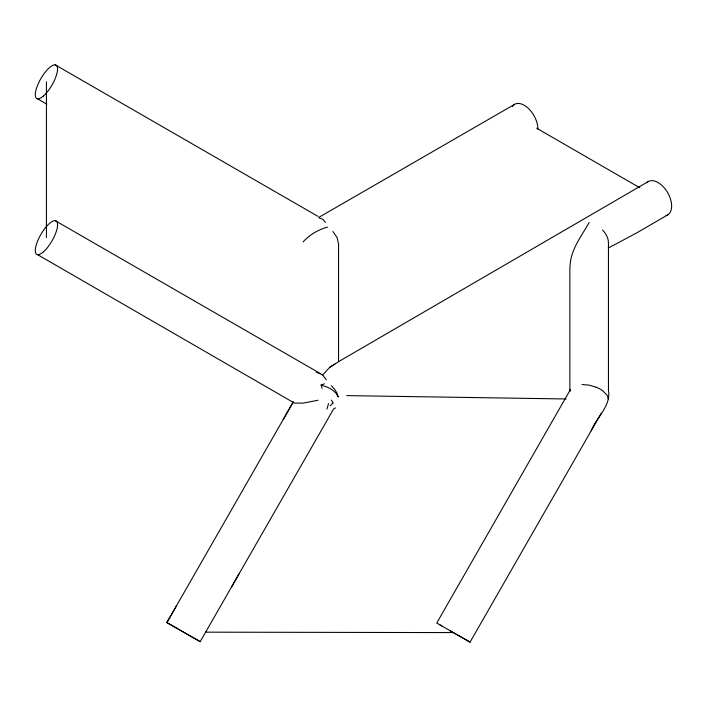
<?xml version="1.0" encoding="UTF-8"?>
<svg xmlns="http://www.w3.org/2000/svg" width="707" height="707" viewBox="0 0 707 707"><rect width="100%" height="100%" fill="white"/><g stroke="black" fill="none" stroke-linecap="round" stroke-linejoin="round"><path stroke-width="1.06" d="M338.565 361.25L338.565 243.995L337.062 237.543L332.917 231.507M569.869 390.953L569.869 267.502M452.63 632.208L470.067 642.133L591.167 430.81C596.346 417.254 611.193 406.18 608.453 390.361L608.453 242.837A18.294 13.813 35.5 0 0 602.488 230.022M328.525 403.547L326.97 409.026M570.063 391.157L570.461 389.504L436.758 623.035L470.067 642.133M283.224 419.498L293.343 401.762M176.556 605.66L166.87 622.575L200.187 641.673L238.966 573.987M292.91 402.583L166.87 622.575L200.187 641.673M231.428 587.146L333.633 408.929L335.436 407.921M591.149 430.819L601.321 413.25M589.161 222.493C581.437 236.209 570.116 250.375 570.054 266.857M303.073 241.98C309.463 234.751 318.23 229.713 327.465 227.08M316.232 372.068L322.657 374.957L329.86 367.198L340.279 360.667L648.178 181.611M330.169 405.889L332.873 403.105M329.86 367.198L335.038 364.034M667.744 214.866L636.954 232.771L608.276 248.042M318.892 217.332L514.608 104.336M322.145 388.373L321.075 385.076L324.398 383.804M318.062 400.242L303.303 403.096L294.448 403.096L37.577 254.653M205.56 632.164L453.417 632.588M582.029 384.528L589.161 385.147L596.275 387.242M346.695 395.62L566.042 398.969M319.14 217.871L323.046 219.453L325.414 222.405M321.075 385.076L326.387 386.782A16.8 7.936 19 0 1 332.917 390.379L336.099 393.269L338.282 397.034L336.903 392.933L334.508 389.133L331.3 385.748M55.27 220.69L320.236 373.49M317.947 216.351L55.243 64.867M449.926 630.653L451.755 631.704M536.666 128.206L639.808 187.762M37.604 98.839L46.803 104.15M440.214 625.068L441.928 626.057M322.657 374.957L326.245 379.774M332.582 402.398L332.97 403.008L331.406 400.1M608.453 399.349L607.101 395.213L602.806 390.83A16.8 7.936 19 0 0 596.275 387.25M46.423 81.853L46.423 237.667M512.319 106.518A19.292 11.135 60 0 1 527.731 107.818A19.292 11.135 60 0 1 537.894 129.081M646.772 182.742A19.292 11.179 59.8 0 1 667.541 192.481A19.292 11.179 59.8 0 1 666.065 215.573M43.436 96.037A19.292 6.434 -60 0 0 57.214 66.626A19.292 6.434 -60 0 0 38.629 82.896A19.292 6.434 -60 0 0 43.436 96.037M43.56 251.745A19.292 6.434 -60 0 0 57.179 222.352A19.292 6.434 -60 0 0 38.532 238.913A19.292 6.434 -60 0 0 43.56 251.745"/></g></svg>
